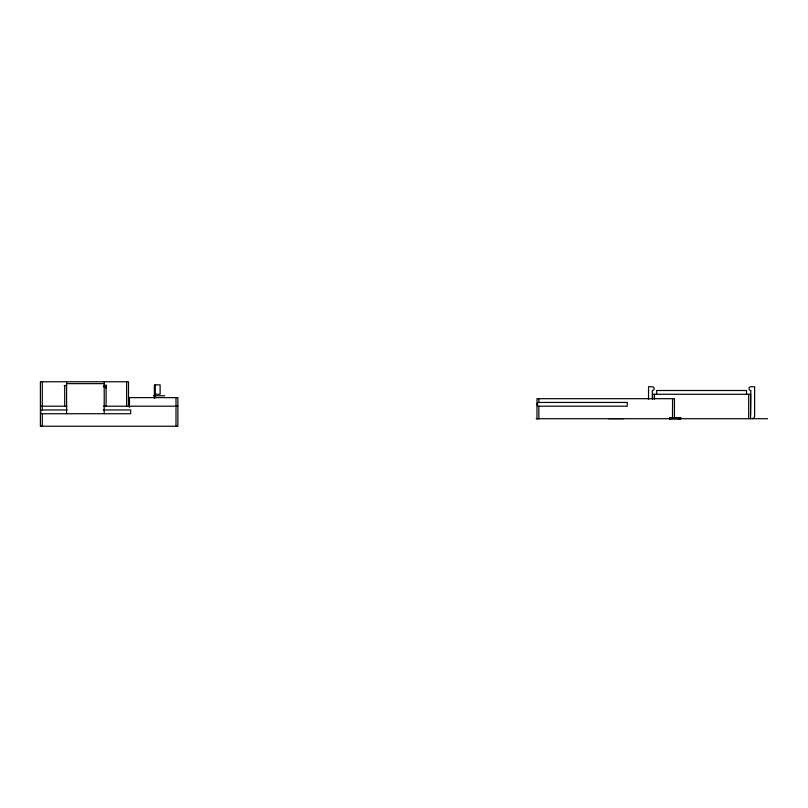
<?xml version="1.0" encoding="UTF-8"?>
<svg xmlns="http://www.w3.org/2000/svg" width="808" height="808" viewBox="0 0 808 808"><rect width="100%" height="100%" fill="white"/><g stroke="black" fill="none" stroke-linecap="round" stroke-linejoin="round"><path stroke-width="1.21" d="M752.733 418.716L754.621 416.837L754.621 386.749L750.854 386.749A1.879 1.879 0 0 0 748.976 388.628A1.879 1.879 0 0 0 750.854 390.506L750.571 414.959M67.185 409.969L42.279 409.969C39.865 409.878 39.865 413.817 42.279 413.726L130.674 413.726L130.674 409.969L103.283 409.969M538.855 402.445C536.441 402.354 536.441 406.303 538.855 406.202L627.25 406.202L627.25 402.445L538.855 402.445L538.855 398.687M66.589 383.638L104.202 383.638M64.196 385.517L66.62 385.517M103.485 385.517L106.09 385.517L106.09 406.202M103.303 386.749L105.787 386.749M155.308 394.274L160.105 394.274L160.105 384.871L154.368 384.871L154.368 398.526M153.5 395.779L164.792 395.779M40.4 406.202L66.872 406.202M103.464 406.202L177.881 406.202M608.616 418.675L623.665 418.675M536.219 418.716L767.6 418.716M128.512 406.303L128.512 381.76L40.4 381.76L40.4 426.24L177.881 426.24L177.881 397.617L129.462 397.617L129.462 407.424M536.977 418.706L538.855 418.716L538.855 406.202M40.4 426.23L42.279 426.24L42.279 413.726M750.571 418.716L750.571 394.274L652.591 394.274L652.591 399.162M748.693 394.274L748.693 418.716M746.531 394.274L746.531 390.506L656.631 390.506L656.631 394.274M680.78 417.595L680.69 418.716M680.589 417.595L680.589 418.716M680.407 417.595L680.407 418.716M680.195 417.595L680.195 418.716M680.063 417.595L680.063 418.716M679.942 417.595L679.942 418.716M679.75 417.595L679.75 418.716M679.579 418.716L679.508 417.595L679.356 418.716M679.296 417.595L679.225 418.716M678.952 417.595L678.952 418.716M678.791 417.595L678.791 418.716M678.478 417.595L678.467 418.716M678.195 417.595L678.195 418.716M677.841 417.595L677.841 418.716M677.518 417.595L677.518 418.716M677.084 417.595L677.084 418.716M676.417 417.595L676.417 418.716M676.195 417.595L676.165 418.716M675.417 417.595L675.417 418.716M675.165 417.595L675.165 418.716M674.933 417.595L674.933 418.716M674.417 417.595L674.417 418.716L674.458 398.687L536.977 398.687L536.977 418.716M674.205 417.595L674.135 418.716M673.912 417.595L673.912 418.716M673.236 417.595L673.236 418.716M672.801 417.595L672.801 418.716M672.579 398.687L672.478 418.716M671.842 417.595L671.862 418.716M671.377 417.595L671.307 418.716M670.994 417.595L671.054 418.716M670.751 417.595L670.882 418.716M670.377 417.595L670.377 418.716M670.236 417.595L670.236 418.716M669.913 417.595L669.913 418.716M669.761 417.595L669.761 418.716M669.62 417.595L669.64 418.716M669.549 417.595L669.549 418.716M654.47 394.274L654.47 399.162M652.308 399.071L652.308 390.506A1.879 1.879 0 0 0 654.187 388.628A1.879 1.879 0 0 0 652.308 386.749L648.541 386.749L648.541 399.283M176.003 397.617L176.003 426.24M155.308 384.871L155.308 397.879M126.634 381.76L126.634 406.202M105.949 384.891L105.949 387.961M104.202 381.76L104.202 413.726M66.589 381.76L66.589 413.726M64.711 385.517L64.711 406.202M42.279 381.76L42.279 409.969"/></g></svg>
